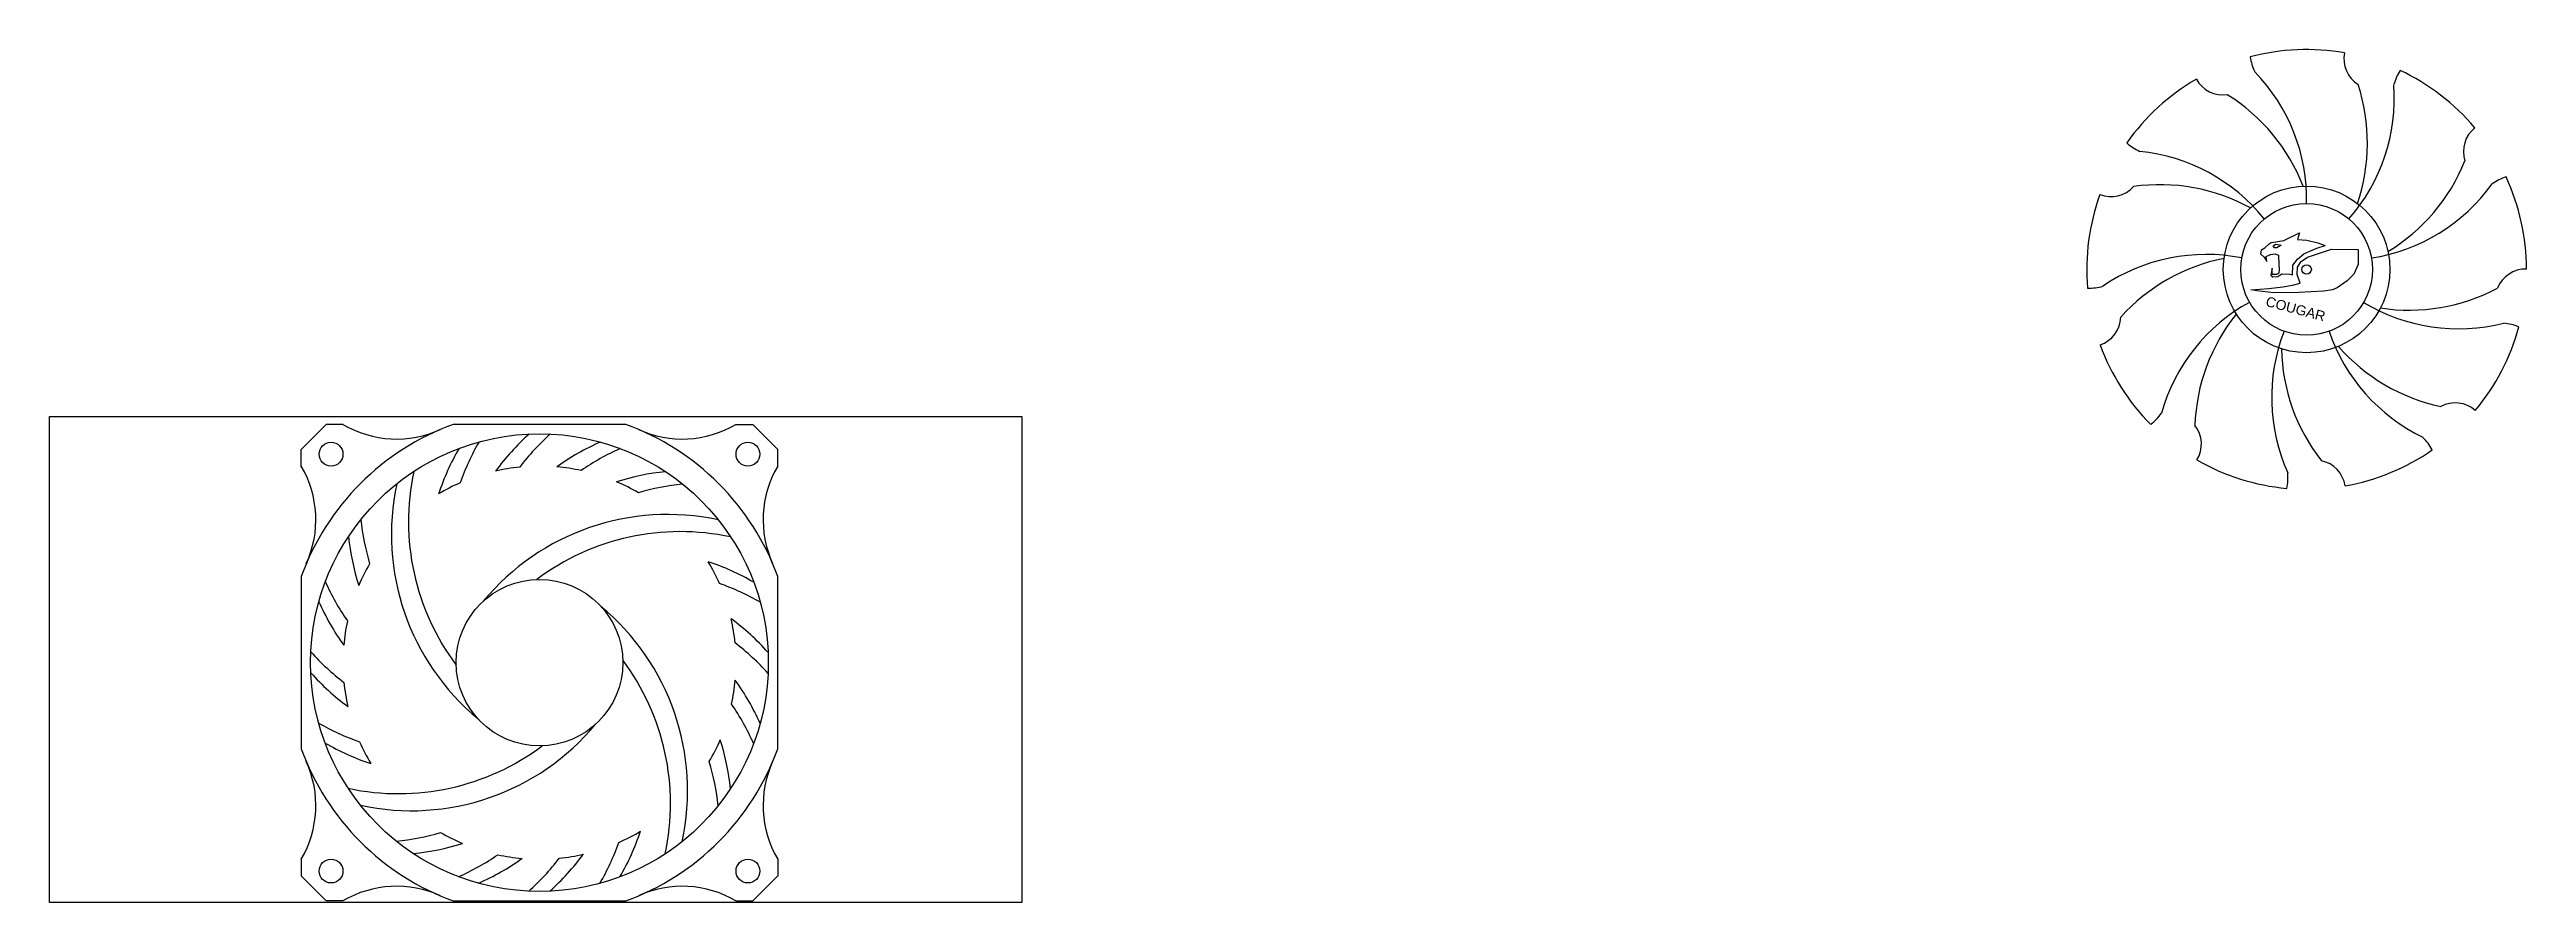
# Model space of a CAD drawing. Header units: millimetres. Extents: x 1903 to 2527, y 1273 to 1487.
import ezdxf

# ---------------------------------------------------------------- set-up
doc = ezdxf.new("R2010")
doc.units = ezdxf.units.MM
doc.layers.get('0').update_dxf_attribs({"color": 3})
doc.styles.get("Standard").update_dxf_attribs({"font": 'arial.ttf'})
picture_1 = doc.add_image_def('image1.jpg', size_in_pixel=(1200, 600))

msp = doc.modelspace()

# ---------------------------------------------------------------- linework, layer by layer
for p, q in [((2462.76, 1437.94), (2463.36, 1438.3)), ((2463.06, 1437.44), (2462.76, 1437.94)), ((2463.71, 1437.44), (2463.06, 1437.44)), ((2463.36, 1438.3), (2464.78, 1438.11)), ((2464.78, 1438.11), (2463.71, 1437.44)), ((1966.08, 1386.62), (1972.36, 1392.92)), ((2086.08, 1386.62), (2079.79, 1392.92)), ((1966.08, 1279.22), (1972.36, 1272.92)), ((2086.08, 1279.22), (2079.79, 1272.92))]:
    msp.add_line(p, q)
for points in [[(2468.77, 1430.66), (2468.92, 1432.5), (2469.84, 1433.95), (2471.37, 1435.02), (2477.43, 1437.09), (2484.18, 1437.01), (2484.18, 1433.18), (2483.1, 1430.73), (2481.42, 1429.13), (2478.89, 1427.36), (2477.66, 1426.83), (2475.44, 1426.52), (2469.18, 1426.18), (2462.95, 1426.08), (2458.63, 1426.56), (2457.14, 1426.85), (2461.65, 1427.19), (2465.2, 1427.57), (2467.65, 1428), (2469.52, 1428.48), (2468.77, 1430.66)], [(2459.65, 1435.81), (2459.8, 1436.88), (2460.64, 1437.41), (2461.79, 1438.4), (2462.24, 1438.78), (2463.39, 1438.93), (2465.45, 1439.24), (2469.42, 1441.14), (2468.88, 1439.47), (2471.25, 1439.31), (2473.99, 1438.63), (2475.82, 1438.02)], [(2459.65, 1435.81), (2460.46, 1435.07), (2461.17, 1433.97), (2460.99, 1435.22), (2462.1, 1435.7), (2463.3, 1435.88), (2464.13, 1435.52), (2464.22, 1433.1), (2464.25, 1432.06), (2464.19, 1431.04), (2463.68, 1430.65), (2462.52, 1430.68), (2462.49, 1432.24), (2462.19, 1430.56), (2462.64, 1430.14), (2463.92, 1430.17), (2464.91, 1430.89), (2466.98, 1430.77), (2467.66, 1430.59), (2467.69, 1433.04), (2468.91, 1434.56), (2470.44, 1435.91), (2472.02, 1436.59), (2473.79, 1437.28), (2475.82, 1438.02)], [(1976.59, 1392.92), (1972.36, 1392.92)], [(2047.79, 1392.92), (2004.37, 1392.92)], [(2075.57, 1392.92), (2079.79, 1392.92)], [(1966.08, 1382.41), (1966.08, 1386.64)], [(2086.08, 1382.41), (2086.08, 1386.64)], [(1966.08, 1354.63), (1966.08, 1311.21)], [(2086.08, 1311.21), (2086.08, 1354.63)], [(1966.08, 1283.43), (1966.08, 1279.21)], [(2086.08, 1283.43), (2086.08, 1279.21)], [(1976.59, 1272.92), (1972.36, 1272.92)], [(2004.37, 1272.92), (2047.79, 1272.92)], [(2075.57, 1272.92), (2079.79, 1272.92)]]:
    msp.add_lwpolyline(points)
for centre, radius in [((2471.18, 1431.97), 20.98), ((2471.18, 1431.97), 20.98), ((2471.18, 1431.97), 20.98), ((2471.18, 1431.97), 20.98), ((2471.18, 1431.97), 20.98), ((2471.18, 1431.97), 20.98), ((2471.18, 1431.97), 20.98), ((2471.18, 1431.97), 20.98), ((2471.18, 1431.97), 16.59), ((2471.18, 1431.97), 16.59), ((2471.18, 1431.97), 16.59), ((2471.18, 1431.97), 16.59), ((2471.18, 1431.97), 16.59), ((2471.18, 1431.97), 16.59), ((2471.18, 1431.97), 16.59), ((2471.18, 1431.97), 16.59), ((2471.18, 1431.97), 16.59), ((2471.18, 1431.97), 1.19), ((2026.08, 1332.92), 57.64), ((1973.58, 1385.42), 3), ((2078.58, 1385.42), 3), ((2026.08, 1332.92), 20.98), ((1973.58, 1280.42), 3), ((2078.58, 1280.42), 3)]:
    msp.add_circle(centre, radius)
for centre, radius, start, end in [((2471.18, 1431.97), 55.38, 80.08875, 104.86202), ((2470.27, 1487.46), 13.44, 188.38711, 205.14809), ((2488.21, 1485.01), 7.65, 168.62271, 238.0531), ((2471.18, 1431.97), 55.38, 120.08875, 144.86202), ((2450.13, 1483.56), 7.65, 208.62271, 278.0531), ((2425.02, 1449.55), 46.17, 358.78422, 44.22642), ((2506.15, 1475.06), 13.44, 148.38711, 165.14809), ((2471.18, 1431.97), 55.38, 40.08875, 64.86202), ((2426.16, 1435.81), 47.34, 21.20514, 58.0542), ((2447.11, 1475.1), 46.17, 318.78422, 4.22642), ((2439.16, 1463.85), 47.34, 341.20514, 18.0542), ((2518.32, 1461.65), 7.65, 128.62271, 198.0531), ((2434.81, 1473.89), 13.44, 228.38711, 245.14809), ((2424.52, 1415.77), 46.17, 38.78422, 84.22642), ((2467.14, 1476.97), 47.34, 301.20514, 338.0542), ((2525.66, 1442.5), 13.44, 108.38711, 125.14809), ((2471.18, 1431.97), 55.38, 0.08875, 24.86202), ((2471.18, 1431.97), 55.38, 160.08875, 184.86202), ((2421.9, 1457.96), 7.65, 248.62271, 318.0531), ((2434.22, 1405.97), 47.34, 61.20514, 98.0542), ((2480.47, 1480.48), 46.17, 278.78422, 324.22642), ((2445.85, 1389.57), 46.17, 78.78422, 124.22642), ((2459.58, 1388.3), 47.34, 101.20514, 138.0542), ((2526.37, 1424.41), 7.65, 88.62271, 158.0531), ((2416.38, 1440.71), 13.44, 268.38711, 285.14809), ((2479.04, 1383.21), 46.17, 118.78422, 164.22642), ((2509.47, 1463.16), 46.17, 238.78422, 284.22642), ((2497.01, 1469.04), 47.34, 261.20514, 298.0542), ((2416.72, 1420.2), 7.65, 288.62271, 358.0531), ((2490.36, 1391.07), 47.34, 141.20514, 178.0542), ((2508.54, 1399.67), 46.17, 158.78422, 204.22642), ((2520.56, 1431.25), 46.17, 198.78422, 244.22642), ((2471.18, 1431.97), 55.38, 320.08875, 344.86202), ((2519.68, 1405.02), 13.44, 68.38711, 85.14809), ((2471.18, 1431.97), 55.38, 200.08875, 224.86202), ((2512.17, 1412.97), 47.34, 181.20514, 218.0542), ((2514.79, 1443.76), 47.34, 221.20514, 258.0542), ((2508.59, 1390.7), 7.65, 48.62271, 118.0531), ((2026.08, 1332.92), 63.81, 109.8896, 160.1104), ((1990.08, 1415.91), 26.66, 239.57956, 294.50259), ((2026.08, 1332.92), 63.81, 19.8896, 70.1104), ((2062.07, 1415.91), 26.66, 245.49741, 300.42044), ((2423.58, 1403.44), 13.44, 308.38711, 325.14809), ((2437.03, 1387.96), 7.65, 328.62271, 38.0531), ((2057.91, 1356.51), 60.29, 149.75541, 161.73772), ((2063, 1358.24), 60.29, 149.86311, 160.63668), ((2063.64, 1345.52), 60.29, 131.75541, 143.73772), ((2069.02, 1345.59), 60.29, 131.86311, 142.63668), ((2065.7, 1333.3), 60.29, 113.75541, 125.73772), ((2070.83, 1331.7), 60.29, 113.86311, 124.63668), ((2471.18, 1431.97), 55.38, 280.08875, 304.86202), ((2491.01, 1380.14), 13.44, 28.38711, 45.14809), ((1943.09, 1368.92), 26.66, 335.49741, 30.42044), ((2053.37, 1368.41), 60.29, 167.86311, 216.83223), ((2026.08, 1332.92), 49.51, 95.77414, 102.89712), ((2026.08, 1332.92), 49.51, 77.77414, 84.89712), ((2063.88, 1321.03), 60.29, 95.75541, 107.73772), ((2109.07, 1368.92), 26.66, 149.57956, 204.50259), ((2471.18, 1431.97), 55.38, 240.08875, 264.86202), ((2453.05, 1379.52), 13.44, 348.38711, 5.14809), ((2473.31, 1376.3), 7.65, 8.62271, 78.0531), ((2049.06, 1365.2), 60.29, 167.75541, 230.36256), ((2026.08, 1332.92), 49.51, 113.77414, 120.89712), ((2026.08, 1332.92), 49.51, 59.77414, 66.89712), ((2068.27, 1317.93), 60.29, 95.86311, 106.63668), ((2041.07, 1375.11), 60.29, 185.86311, 196.63668), ((2058.35, 1309.94), 60.29, 77.75541, 140.36256), ((2037.97, 1370.72), 60.29, 185.75541, 197.73772), ((2061.57, 1305.63), 60.29, 77.86311, 126.83223), ((2026.08, 1332.92), 49.51, 149.77414, 156.89712), ((2049.67, 1301.09), 60.29, 59.75541, 71.73772), ((2026.08, 1332.92), 49.51, 23.77414, 30.89712), ((2025.7, 1372.54), 60.29, 203.75541, 215.73772), ((2027.3, 1377.68), 60.29, 203.86311, 214.63668), ((2051.4, 1296), 60.29, 59.86311, 70.63668), ((2026.08, 1332.92), 49.51, 167.77414, 174.89712), ((2003.09, 1300.65), 60.29, 347.75541, 50.36256), ((2038.68, 1295.35), 60.29, 41.75541, 53.73772), ((2026.08, 1332.92), 49.51, 5.77414, 12.89712), ((2013.41, 1375.86), 60.29, 221.86311, 232.63668), ((2038.75, 1289.98), 60.29, 41.86311, 52.63668), ((2013.48, 1370.49), 60.29, 221.75541, 233.73772), ((1998.79, 1297.43), 60.29, 347.86311, 36.83223), ((2026.08, 1332.92), 49.51, 185.77414, 192.89712), ((2026.08, 1332.92), 49.51, 347.77414, 354.89712), ((2026.46, 1293.3), 60.29, 23.75541, 35.73772), ((2000.76, 1369.84), 60.29, 239.86311, 250.63668), ((1993.8, 1355.9), 60.29, 257.75541, 320.36256), ((2024.86, 1288.17), 60.29, 23.86311, 34.63668), ((2026.08, 1332.92), 63.81, 199.8896, 250.1104), ((2002.49, 1364.75), 60.29, 239.75541, 251.73772), ((1990.59, 1360.21), 60.29, 257.86311, 306.83223), ((2026.08, 1332.92), 49.51, 203.77414, 210.89712), ((2026.08, 1332.92), 63.81, 289.8896, 340.1104), ((2026.08, 1332.92), 49.51, 329.77414, 336.89712), ((2014.19, 1295.12), 60.29, 5.75541, 17.73772), ((1943.09, 1296.93), 26.66, 329.57956, 24.50259), ((2011.09, 1290.73), 60.29, 5.86311, 16.63668), ((2109.07, 1296.93), 26.66, 155.49741, 210.42044), ((1983.89, 1347.91), 60.29, 275.86311, 286.63668), ((1988.28, 1344.81), 60.29, 275.75541, 287.73772), ((2026.08, 1332.92), 49.51, 239.77414, 246.89712), ((1989.16, 1307.6), 60.29, 329.86311, 340.63668), ((2026.08, 1332.92), 49.51, 293.77414, 300.89712), ((1994.25, 1309.33), 60.29, 329.75541, 341.73772), ((1981.32, 1334.14), 60.29, 293.86311, 304.63668), ((1986.46, 1332.54), 60.29, 293.75541, 305.73772), ((2026.08, 1332.92), 49.51, 257.77414, 264.89712), ((1983.14, 1320.25), 60.29, 311.86311, 322.63668), ((1988.51, 1320.32), 60.29, 311.75541, 323.73772), ((2026.08, 1332.92), 49.51, 275.77414, 282.89712), ((1990.08, 1249.93), 26.66, 65.49741, 120.42044), ((2062.07, 1249.93), 26.66, 59.57956, 114.50259)]:
    msp.add_arc(centre, radius, start, end)

# ---------------------------------------------------------------- texts
at = {"insert": (2461.32, 1425.21), "char_height": 2.5, "attachment_point": 1, "rotation": 345.16897}
msp.add_mtext_dynamic_manual_height_columns('COUGAR', width=15.7014, gutter_width=12.5, heights=[3.12], dxfattribs=at)

# ---------------------------------------------------------------- pictures from other files: only their frames are drawn
image = msp.add_image(picture_1, insert=(1902.67, 1272.51), size_in_units=(244.9, 122.45))
image.dxf.flags = 7

doc.saveas('drawing.dxf')
